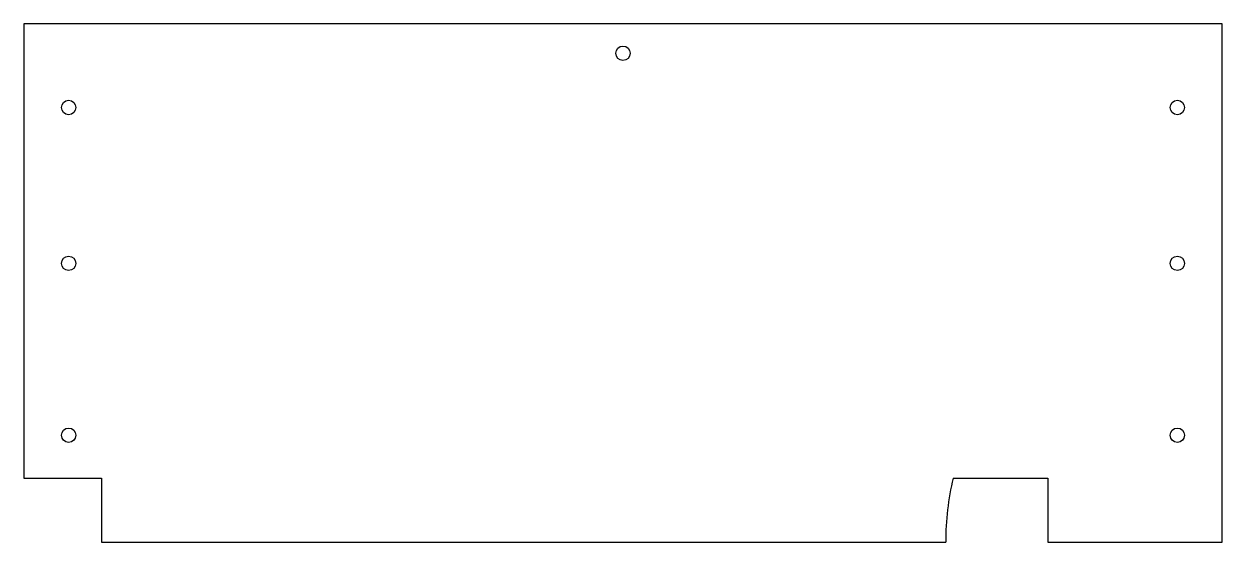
# Model space of a CAD drawing. Header units: millimetres. Extents: x 127 to 393, y -160 to -45.
import ezdxf

# ---------------------------------------------------------------- set-up
doc = ezdxf.new("R2010")
doc.units = ezdxf.units.MM

msp = doc.modelspace()

# ---------------------------------------------------------------- linework, layer by layer
at = {"color": 7, "linetype": 'Continuous', "lineweight": 25}
for p, q in [((392.55, -44.68), (126.55, -44.68)), ((126.55, -44.68), (126.55, -145.49)), ((392.55, -159.68), (392.55, -44.68)), ((126.55, -145.49), (143.75, -145.49)), ((143.75, -145.49), (143.75, -159.68)), ((332.85, -145.49), (353.91, -145.49)), ((353.91, -145.49), (353.91, -159.68)), ((143.75, -159.68), (331.21, -159.68)), ((353.91, -159.68), (392.55, -159.68))]:
    msp.add_line(p, q, dxfattribs=at)
for centre in [(259.55, -51.18), (136.48, -63.22), (382.63, -63.22), (136.48, -97.82), (382.63, -97.82), (136.48, -135.97), (382.63, -135.97)]:
    msp.add_circle(centre, 1.6, dxfattribs=at)
msp.add_arc((393.05, -159.68), 61.85, 166.7373, 180, dxfattribs=at)

doc.saveas('drawing.dxf')
